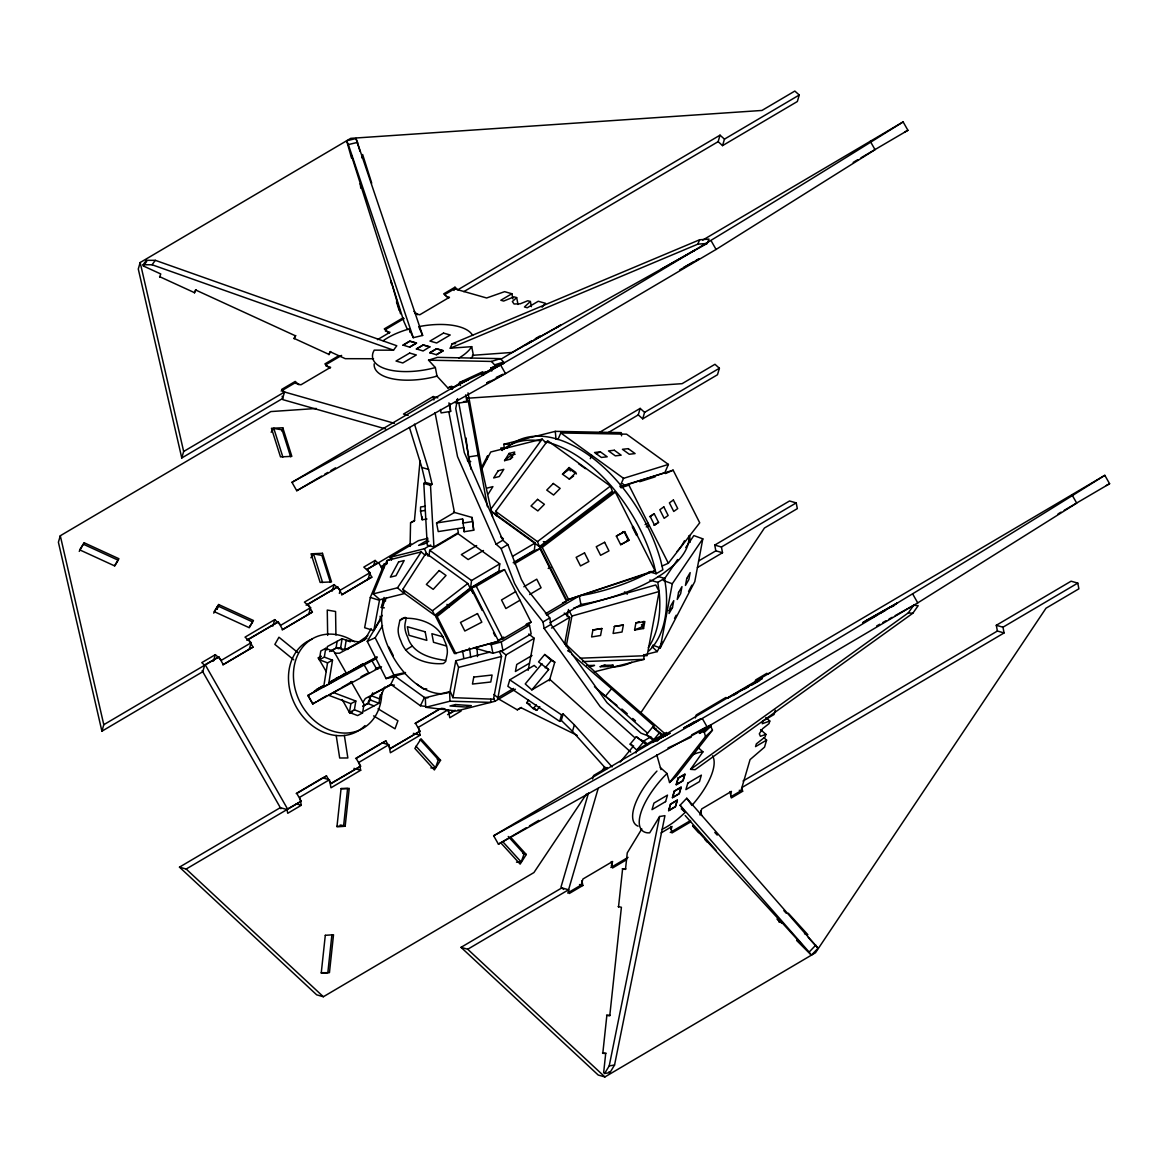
<?xml version="1.0" encoding="UTF-8"?>
<svg xmlns="http://www.w3.org/2000/svg" width="1168" height="1168" viewBox="0 0 1168 1168"><rect width="100%" height="100%" fill="white"/><g stroke="black" fill="none" stroke-linecap="round" stroke-linejoin="round"><path stroke-width="1.5" d="M426.948 519.015L422.188 519.745L420.524 511.161L420.582 506.985L425.342 506.24M422.188 519.745L422.232 516.971M440.424 409.472L441.095 412.917L450.614 411.428L450.001 403.821M464.178 531.717L462.572 518.942L436.555 522.987L438.219 531.586L464.251 527.542L464.178 531.717L473.697 530.228L472.091 517.468L453.549 512.183M454.775 402.493L457.447 403.267L466.966 401.777L467.039 397.602M473.697 530.228L472.091 517.468M410.07 546.405L410.567 522.782L414.64 520.373M420.086 460.528L414.406 520.928L410.567 522.782M331.902 934.823L327.828 972.681L321.288 972.71M337.012 826.316L343.553 826.287L347.626 788.429L341.085 788.458M345.173 826.243L349.247 788.371L341.027 788.911L336.953 826.783L345.173 826.243L341.83 825.294M618.514 906.981L622.573 869.109L625.873 868.904M428.977 556.099L429.707 550.274L457.944 533.615L499.773 563.867L498.867 571.152L470.616 587.811L471.536 580.525L499.773 563.867M493.407 512.708L535.221 542.959L534.316 550.245L513.19 562.713M327.551 662.855L323.711 686.799L328.661 684.156L332.5 660.212L327.551 662.855L319.375 659.745L320.777 650.985L325.726 648.328L333.902 651.437L346.808 674.053M319.375 659.745L324.324 657.102L325.726 648.328M326.836 650.036L327.39 646.532L342.093 638.692L350.269 641.801M336.004 648.342L337.129 641.334M342.224 650.138L340.691 647.452L342.093 638.692M349.451 712.451L350.853 703.691L355.817 701.048L354.4 709.808L349.451 712.451L357.627 715.561L362.591 712.918L363.993 704.158L351.086 681.557M364.241 711.122L378.943 703.267L380.345 694.507M528.17 670.315L529.498 663.176L515.409 671.483L516.723 664.504L532.039 655.467M383.367 568.991L384.374 563.648L370.314 597.447L364.635 627.727L373.789 630.589L382.155 615.361M373.789 630.589L379.469 600.308L370.314 597.447M386.535 564.451L387.207 560.888L391.908 558.114M384.36 607.827L381.323 607.491L384.053 597.476M487.012 459.214L487.684 455.71L480.939 468.631M490.137 652.036L455.783 660.767L450.089 691.047L452.907 697.661L493.524 699.209L501.539 656.445L499.437 651.496M452.907 697.661L458.586 667.366L455.783 660.767M493.874 694.493L497.933 697.705L505.948 654.941L534.199 638.283L528.783 634.005M529.527 663.161L530.841 656.168M567.166 616.646L568.509 609.521M564.626 644.108L569.648 617.376L564.232 613.098M566.217 646.342L571.911 616.047L569.181 610.82M592.921 629.975L591.607 636.954L600.556 635.509L601.87 628.515L592.921 629.975L601.87 628.515M614.412 626.486L613.098 633.465L622.048 632.005L623.362 625.026L614.412 626.486L623.362 625.026M635.888 622.997L644.853 621.537L643.539 628.515L634.589 629.975L635.888 622.997L639.086 621.653M643.539 621.405L642.561 626.632L634.589 629.975M573.736 608.046L655.759 584.978L659.161 591.504L647.13 655.642L580.175 658.197M652.81 645.189L660.27 647.904L672.301 583.752L702.815 538.842L693.865 535.586L685.733 547.573M672.461 607.637L673.775 600.659L670.359 606.499L669.045 613.477L672.461 607.637L668.855 610.587M702.815 538.842L694.785 581.606L660.27 647.904M530.812 656.182L534.199 638.283M604.615 1073.48L609.214 1065.902L659.613 816.505L664.942 815.658L614.543 1065.055L609.93 1072.633L604.615 1073.48L603.652 1072.618L605.681 1053.682L602.484 1052.981M399.821 620.485L398.361 627.654A18.265 10.614 59.5 0 0 400.974 641.13C406.493 658.241 427.181 665.001 443.431 663.512L445.694 661.468L447.154 654.284A18.265 10.614 59.5 0 0 444.541 640.823C439.022 623.712 418.334 616.938 402.084 618.441L399.821 620.485L405.194 617.317M406.23 617.96L405.062 623.697A18.265 10.614 59.5 0 0 407.69 637.173C412.465 653.248 430.277 658.372 445.052 660.314M249.324 627.669L252.595 621.916L217.817 605.944L217.117 609.316L218.664 604.528L253.441 620.5L248.959 627.581L214.167 611.609L218.664 604.528M363.219 706.187L368.635 702.99L369.789 698.128L372.139 694.522L391.192 684.346M316.353 408.479L270.859 411.574L60.298 535.747L58.4 542.229L101.908 731.197L202.75 671.717L204.648 665.234L201.772 662.65L215.335 654.664L221.511 660.212L251.208 642.692L245.032 637.144L274.728 619.639L280.904 625.187L310.6 607.667L304.425 602.133L334.121 584.613L340.297 590.161L339.348 593.402M722.554 145.62L724.452 139.138L720.043 135.167L718.145 141.649L722.554 145.62L797.35 101.514L799.248 95.017L794.839 91.06L761.959 110.449L350.736 138.35L140.175 262.523L138.277 269.005L181.77 457.973L282.627 398.492L284.525 392.01L281.649 389.426L295.212 381.44L298.92 384.768M101.908 731.197L103.791 724.7L60.298 535.747M181.77 457.973L183.668 451.476L140.175 262.523M213.437 661.146L215.335 654.664M281.838 431.007L282.787 427.765L271.443 428.276L280.495 456.892L291.839 456.367L282.787 427.765M361.7 157.782L362.649 154.526L371.716 183.142M222.752 664.855L249.31 649.189L251.208 642.692M272.83 626.121L274.728 619.639M310.6 607.667L308.702 614.164L282.13 629.829M332.223 591.096L334.121 584.613M377.979 563.02L375.103 560.436L363.817 567.108L369.993 572.656L368.095 579.138L341.523 594.804M366.621 569.473L373.687 565.312L375.103 560.436M454.031 290.452L454.98 287.211L457.856 289.781L720.043 135.167M536.448 667.454L534.199 665.424L509.774 679.834L507.876 686.317L559.647 721.357L561.282 720.393L563.18 713.911L574.364 724.846L612.076 766.894M549.325 680.842L554.771 662.198L544.697 654.489L538.55 661.906L548.639 669.614L531.863 689.879L525.235 683.937L542.01 663.672M638.268 414.888L640.166 408.391L644.59 412.362L642.692 418.845L638.268 414.888L608.44 432.481M559.647 721.357L561.545 714.874L563.18 713.911M606.528 769.318L572.466 731.343L574.364 724.846M588.511 792.926L560.99 887.067L563.633 889.447M592.585 778.968L593.607 775.494L607.156 767.493M467.375 398.244L682.097 383.673L714.962 364.285L719.386 368.256L717.488 374.738L642.692 418.845M568.13 891.272L598.191 788.415M635.976 752.98L636.852 749.987L666.548 732.467M611.302 866.014L612.616 861.502L582.92 879.022L581.168 885.023L567.619 893.009M665.585 801.642L667.497 795.116L653.934 803.102L652.021 809.643L665.599 801.598M695.369 717.955L696.245 714.962L725.941 697.442M671.133 829.484L672.009 826.477L661.073 832.93M699.953 814.972L701.72 808.913L731.416 791.408L730.54 794.43M754.762 682.959L755.638 679.937L766.938 673.264M760.602 729.606L765.901 734.365L765.157 736.906L756.353 743.885L755.55 746.615L766.588 740.118L763.945 737.738M765.814 717.488L769.785 721.05L769.04 723.605L762.66 728.657L759.302 733.796L760.426 736.293L765.901 734.365M766.588 740.118L764.529 747.155L750.06 759.609L740.95 790.794L731.066 796.62M775.318 710.246L774.077 714.48L763.04 720.977L762.251 723.722L769.785 721.05M159.695 277.02L160.761 273.969L143.357 265.983L143.124 264.742L146.394 260.318L155.329 260.333L396.799 345.757L393.514 350.181L374.213 350.152L373.132 352.4A51.45 21.827 -11 0 0 430.875 368.708L435.357 367.57L437.022 376.154L432.554 377.293A51.45 21.827 -11 0 1 374.169 363.861M194.487 292.993L195.538 289.941L295.256 335.727L294.19 338.764M328.982 354.736L330.048 351.699L345.261 358.678L373.541 358.737M457.608 398.609L455.739 408.537L464.309 452.6L502.853 540.2L507.905 544.58L521.351 579.489L526.403 588.336L549.778 617.96L550.916 624.427L606.995 702.669L640.969 733.154L650.664 736.906L654.649 740.497M430.831 767.916L435.518 767.683L438.423 759.653L420.13 739.519M516.504 862.188L521.191 861.969L524.096 853.939L508.241 836.478M373.234 593.884L397.5 587.811L404.23 593.607L379.965 599.695L373.234 593.884L386.973 560.465L421.254 551.88L425.283 555.355M471.259 358.153L473.39 355.262L471.711 346.662L450.235 348.21L452.074 343.845L699.676 239.761L709.02 239.09L707.18 243.455L512.241 352.429L472.398 355.32M450.235 348.21L697.836 244.141L699.676 239.761M372.738 692.828L371.468 695.778L379.644 698.887L384.71 687.091M557.91 439.577L560.801 432.948L626.574 434.175L668.403 464.426L664.796 472.719L619.931 486.618L623.537 478.34L668.403 464.426M590.307 458.659L591.753 455.345M381.323 607.491L382.739 604.469M405.296 673.308L394.784 676.024L390.798 684.331L420.422 705.764L425.678 706.406M420.422 705.764L424.407 697.457L427.897 697.88M481.654 469.39L490.735 451.987L542.142 439.095L546.011 442.876M643.685 655L657.219 651.613L662.168 642.123M674.535 618.398L676.184 615.229M688.565 591.504L691.865 585.183M79.234 551.384L83.322 544.186L118.099 560.158L114.829 565.925M213.729 613.142L217.817 605.944M371.19 628.603L364.912 639.626L339.508 653.204L335.099 653.204M395.952 676.418L386.068 678.608L367.248 641.349L379.279 621.624M367.248 641.349L375.162 637.786L382.549 625.654M641.831 828.9L627.26 852.859L625.479 869.43L622.281 868.715M659.613 816.505L649.671 832.857L647.393 832.828A51.45 20.046 -48.1 0 1 663.57 777.027L667.016 773.523L660.387 767.58M504.561 460.645L509.102 453.447L514.694 452.045L510.153 459.243L504.561 460.645L510.956 455.257L515.161 454.206M488.37 493.816L492.911 486.618L487.319 488.02M196.136 289.766L194.341 292.599L159.549 276.626M295.84 335.537L294.044 338.37L328.836 354.342L330.632 351.51M440.57 760.266L434.379 769.96L414.874 748.44L421.049 738.789L440.57 760.266L437.226 759.317M510.431 837.033L526.286 854.494L520.14 864.116L500.619 842.624M402.799 589.344L425.984 553.252L467.813 583.504L470.164 588.073L434.773 615.332L405.15 593.913L402.799 589.344L432.408 610.776L434.773 615.332M363.014 702.129L365.365 698.508L390.769 684.944L394.375 685.149M397.5 587.811L421.254 551.88M586.497 793.977L533.922 872.569L323.361 996.742L316.674 994.829L179.478 867.138L280.32 807.657L287.007 809.57L287.737 813.293L301.286 805.292L299.723 797.277L329.42 779.757L330.982 787.787L360.678 770.267L359.116 762.251L388.813 744.731L390.375 752.761L420.071 735.241L418.509 727.226L448.205 709.721L449.768 717.736L461.068 711.064L457.725 710.115M601.666 771.318L604.703 766.777M641.101 712.378L764.456 528.009L797.321 508.62L796.211 502.897L789.524 500.984L714.728 545.091L715.838 550.829L722.525 552.727L721.415 547.004L714.728 545.091M664.373 579.007L677.601 559.545M271.151 432.248L273.808 428.437L282.101 429.853L290.628 456.776M310.922 557.764L313.564 553.953L321.857 555.384L330.383 582.306M895.199 615.609L913.668 605.301L918.194 605.652L912.807 613.258L695.091 769.697L690.551 769.362L702.932 751.856L697.632 747.097M690.551 769.362L908.281 612.908L913.668 605.301M542.142 439.095L490.356 509.832L496.794 516.125M471.711 346.662L469.58 349.553A51.45 21.827 -11 0 1 458.849 358.109M495.655 511.38L547.661 440.701L610.397 486.092L612.339 491.1L539.426 546.639L497.597 516.387L495.655 511.38L537.484 541.631L539.426 546.639M143.357 265.983L146.642 261.559L146.394 260.318M143.124 264.742L152.059 264.756L155.329 260.333M662.212 565.954L668.344 563.253L699.72 522.797L673.148 470.178L628.486 484.326L620.821 487.698L629.421 484.983M667.016 773.523L669.556 782.516L705.501 736.541L712.436 730.161L710.305 725.138L703.355 731.518L699.311 733.402L708.947 725.766M712.436 730.161L676.491 776.136L669.556 782.516M545.179 667.848L551.311 660.431L554.771 662.198M539.791 706.655L536.725 710.363L533.265 708.611L526.651 702.654L528.695 700.187M533.265 708.611L536.331 704.903M647.539 733.197L605.418 696.172L611.565 688.755L571.794 654.343M642.926 742.644L636.794 750.06L630.165 744.118L636.297 736.701L646.386 744.41L636.297 736.701M620.208 762.091L633.625 745.885M611.565 688.755L653.671 725.781L646.532 734.468L653.16 740.41L659.292 732.993L662.738 734.76L652.664 727.051L663.205 736.512M542.04 307.228L545.544 303.33L538.287 301.256L527.25 307.768L524.432 306.965L530.389 301.505L531.382 306.673M662.256 829.251A51.45 20.046 -48.1 0 0 680.696 816.549L685.236 812.373L680.068 805.219L686.74 798.255L818.053 948.226L811.38 955.19L796.605 940.415M811.38 955.19L809.132 952.081L815.804 945.116M562.494 474.179L569.05 467.55L575.882 472.5L569.327 479.128L562.494 474.179L569.619 468.996L576.437 473.945M656.956 741.286L660.416 738.088L666.899 735.081M689.427 725.693L698.216 720.568M705.501 736.541L704.319 732.38L711.268 726M518.008 304.483L516.665 297.606L512.358 301.563L514.037 304.001L520.227 303.797L527.761 300.76L530.389 301.505M510.153 459.243L512.723 457.097M435.591 616.31L470.485 588.438L472.047 588.628L498.619 641.247L454.41 653.569L435.591 616.31L437.139 616.5L472.047 588.628M432.408 610.776L467.813 583.504M537.484 541.631L610.397 486.092M540.127 547.485L613.229 492.181L615.346 492.078L655.204 570.991L566.699 600.089L540.127 547.485L542.229 547.383L615.346 492.078M569.327 479.128L573.59 476.018M654.226 513.759L650.24 516.621L654.576 525.22L658.562 522.344L654.226 513.759L649.583 516.636M367.862 635.626L358.941 641.918L346.181 640.239L344.779 648.999L347.962 649.423M525.585 344.969L560.538 325.127L556.406 327.741M660.971 269.297L694.376 250.332M691.806 252.054L694.551 250.332M699.34 258.727L679.645 269.925M870.262 141.299L875.051 149.679L716.072 249.441L505.51 373.614L296.745 490.721L291.956 482.326C499.612 368.927 702.654 247.426 903.127 121.91L907.916 130.305L860.991 157.797M1071.932 494.721L1076.721 503.116L917.756 602.878L707.195 727.051L498.429 844.157L493.641 835.762C701.296 722.364 904.324 600.863 1104.811 475.332L1109.6 483.727L1064.223 510.314M653.919 525.235L658.562 522.344M307.914 695.486L373.614 659.905L371.979 660.869L376.782 669.264L378.417 668.3L312.717 703.881L307.914 695.486L323.536 686.273L314.601 690.872M338.968 355.627L324.894 363.92L329.843 368.358M403.048 317.842L384.287 328.894L389.236 333.333M454.98 287.211L443.679 293.869L448.629 298.307M281.181 391.046L294.73 383.06L300.921 384.812L330.617 367.307L325.974 365.993M325.989 364.62L341.625 355.408M385.382 329.595L404.143 318.543M444.628 294.657L454.513 288.832L486.647 297.986L504.605 291.664L511.876 293.737L512.869 298.891M183.668 451.476L284.525 392.01M377.498 339.654L390.01 332.281L385.367 330.967M463.798 291.65L718.145 141.649M724.452 139.138L799.248 95.017M403.048 345.261L409.822 341.26L416.509 343.173L409.734 347.173L403.004 345.071L409.778 341.071L416.465 342.969L409.691 346.969M409.647 353.072L396.04 361.043L402.785 362.971L416.334 354.97L409.603 353.057M416.421 349.071L423.196 345.071L429.882 346.984M511.876 293.737L500.838 300.249L503.656 301.052L514.051 296.862L516.665 297.606M429.78 352.882L436.569 348.882L443.256 350.794L436.467 354.78L429.751 352.678L436.525 348.692L443.212 350.59L436.438 354.59M437.854 397.865L433.226 396.536L403.529 414.056L408.158 415.37M532.053 340.603L500.722 359.335M535.178 338.764L539.864 335.99M291.956 482.326L461.652 382.374M702.727 240.082L903.127 121.91M296.745 490.721L321.58 476.077M324.675 474.252L327.785 472.427M330.88 470.587L335.537 467.842M853.195 162.396L857.867 159.636M457.798 529.688L458.367 532.608L433.927 547.018L427.24 545.106L423.809 483.391L425.444 482.428L432.131 484.326L428.554 469.405L414.479 424.13M423.809 483.391L430.496 485.289L432.131 484.326M436.555 522.987L454.44 512.445L435.036 412.611M204.867 664.855L218.869 656.883L223.292 664.65L252.989 647.13L248.565 639.378L278.261 621.858L282.685 629.625L312.382 612.105L307.958 604.352L337.654 586.832L342.122 594.673L371.818 577.153L367.351 569.327L410.946 543.573M246.74 640.181L278.261 621.858M306.118 605.155L337.654 586.832M103.791 724.7L204.648 665.234M218.869 656.883L205.305 664.884L287.678 809.205L301.227 801.219L296.803 793.452L326.5 775.946L330.924 783.699L360.62 766.193L356.196 758.426L385.893 740.921L390.316 748.673L420.013 731.168L415.545 723.342L440.555 708.582M599.345 432.467L640.166 408.391M391.47 560.217L390.141 557.311L418.378 540.667L427.926 538.273M340.297 590.161L369.993 572.656M380.797 566.728L387.075 563.02M427.984 539.85L418.597 545.398L424.188 543.996L428.787 541.28M644.59 412.362L719.386 368.256M390.141 557.311L424.407 548.726L430.685 545.018M476.646 545.558L461.331 554.596L468.164 559.545L483.479 550.508M448.965 412.538L457.52 456.6L496.079 544.2L502.853 540.2M496.079 544.2L501.116 548.566L507.905 544.58M326.237 671.6L318.28 657.934L320.996 656.343M331.581 650.766L337.012 647.568L341.874 649.204L346.283 649.204L366.927 638.181M512.591 556.318L535.221 542.959M482.209 610.499L470.938 588.176L499.174 571.517L504.532 569.619L531.104 622.237L502.853 638.881L497.51 640.794L503.788 637.086M515 562.188L534.623 550.624L539.981 548.712L566.553 601.33L545.427 613.784M470.938 588.176L476.281 586.278L504.532 569.619M514.329 563.837L539.981 548.712M322.266 686.2L316.835 689.397L322.777 686.215M314.061 691.587L318.587 688.916M329.58 682.448L333.639 680.039L329.931 682.024M331.697 681.455L337.245 678.199M342.093 675.688L331.391 682.185L362.255 664.271M328.661 684.156L336.384 679.601M351.48 670.899L363.496 663.614M312.717 703.881L316.28 701.778M317.784 700.888L326.821 695.559M350.853 703.691L328.5 695.194L339.625 688.901M341.144 687.923L351.918 681.572M405.559 650.036L412.275 646.079M515.628 591.636L501.525 599.958L505.861 608.543L519.964 600.235M523.848 586.789L536.754 579.182L541.091 587.767L529.63 594.527M352.619 711.765L349.918 713.356L342.195 699.574M487.742 643.699L491.217 644.678L501.247 641.947L529.484 625.289L531.163 633.888L502.912 650.547L492.896 653.277L475.522 648.328M546.595 615.2L579.255 595.943L589.402 594.001A115.457 48.983 -11 0 0 651.087 571.356M634.195 737.139L600.221 706.669L544.142 628.413L543.003 621.96L549.778 617.96M549.821 622.88L580.934 604.542L591.066 602.586A115.457 48.983 -11 0 0 663.862 572.962L672.096 566.568A115.457 48.983 -11 0 0 688.799 540.288L688.667 535.995M544.142 628.413L550.916 624.427M551.53 628.063L569.648 617.376M649.087 571.751L656.109 573.751L662.884 569.75L660.738 560.684A124.567 72.358 59.5 0 0 589.971 456.002A124.567 72.358 59.5 0 0 506.562 448.308M296.176 793.525L322.733 777.859L329.42 779.757M355.568 758.499L380.564 743.753M414.947 723.474L439.956 708.728M649.802 580.073L657.803 582.35L664.577 578.35L666.008 588.395A124.567 72.358 59.5 0 1 648.985 650.824M721.415 547.004L796.211 502.897M698.581 561.005L715.838 550.829M287.24 809.19L301.227 801.219M330.661 783.582L360.62 766.193M390.054 748.557L420.013 731.168M447.578 714.641L454.644 710.48M179.478 867.138L186.165 869.036L287.007 809.57M455.359 710.319L449.709 713.663L447.928 710.524M697.413 567.546L722.525 552.727M497.933 697.705L513.613 688.448M425.707 707.297L449.987 701.209L449.592 691.66L425.327 697.749L425.707 707.297L456.63 710.991L494.998 701.267L515.395 689.237M531.863 689.879L549.748 679.382M497.539 698.333L517.307 709.837L521.381 707.428M640.706 740.176L643.875 740.906L650.664 736.906M493.641 835.762L1104.811 475.332M498.429 844.157L526.359 827.689M529.469 825.849L538.769 820.359M1057.989 513.978L1061.113 512.153M996.289 625.303L1002.976 627.201L1004.086 632.939L997.399 631.027L996.289 625.303L1071.085 581.197L1077.772 583.095L1078.882 588.818L1046.002 608.207L815.468 952.767L604.907 1076.94L598.22 1075.042L461.024 947.336L561.881 887.87L568.568 889.768L569.283 893.491L582.847 885.49L581.912 880.687M1002.976 627.201L1077.772 583.095M743.052 781.012L997.399 631.027M461.024 947.336L467.711 949.248L568.568 889.768M1004.086 632.939L741.899 787.553L742.614 791.276L731.314 797.934L730.073 791.524M610.864 867.503L628.063 857.37M670.257 832.477L690.58 820.505M626.603 859.692L612.543 867.985L611.287 861.575M690.682 821.892L671.936 832.959L670.68 826.55M517.307 709.837L520.972 707.677L577.138 735.358M460.367 383.454L450.673 389.061L468.47 379.702L459.491 382.505L460.469 385.571M490.297 369.745L481.975 374.534L499.787 365.19L490.794 367.993L491.772 371.059M489.538 381.337L486.779 382.929L494.867 379.177M496.254 378.374L503.189 374.388M706.246 727.007L691.69 734.862M616.354 536.097L624.121 531.688L628.457 540.288L620.69 544.682L616.354 536.097L624.734 531.659L629.07 540.258L620.69 544.682M683.733 267.341L692.989 262.172M696.07 260.449L699.165 258.727M732.993 695.559L737.621 692.974M743.797 689.529L748.411 686.945M751.506 685.222L759.215 680.915M871.445 618.193L876.073 615.609M880.701 613.025L885.315 610.441M891.491 606.995L894.571 605.272M876.686 625.946L879.781 624.223M882.862 622.5L885.943 620.777M889.023 619.055L892.118 617.332M904.616 132.072L907.916 130.305M373.687 565.312L378.636 562.655L382.184 568.86M366.854 579.795L371.818 577.153M307.432 614.762L312.382 612.105M249.28 649.116L252.989 647.13M329.551 651.554L337.012 647.568M318.28 657.934L321.273 656.343M338.209 648.766L340.691 647.452M335.464 678.696L339.173 676.71M342.312 675.046L345.261 673.469L338.501 677.528L348.414 672.242M334.019 679.834L336.997 678.243M353.335 669.6L377.103 656.912M329.347 682.711L341.625 676.228M346.516 673.542L376.811 657.365M361.014 676.754L367.351 673.367M375.278 669.133L380.023 666.592M368.285 701.486L370.767 700.158L378.943 703.267M362.664 706.173L368.635 702.99M382.17 742.906L385.893 740.921M322.777 777.932L326.5 775.946M1106.3 485.494L1109.6 483.727M767.829 674.067L769.975 672.914M371.979 660.869L376.724 658.416M376.782 669.264L381.513 666.811M436.423 375.512L447.84 387.907L451.388 386.258L452.366 389.324M459.491 382.505L482.705 371.745L483.683 374.811M490.794 367.993L503.831 363.306L503.583 362.065L500.43 358.634L437.518 357.364L428.539 360.167L435.357 367.57M458.002 384.549L485.494 371.818M491.684 368.942L503.831 363.306M496.239 377.395L502.722 374.388M667.994 747.914L691.208 737.154M386.068 678.608L393.966 675.046L405.515 672.505M596.264 453.68L600.367 451.841L607.199 456.79L601.389 457.447L594.556 452.512L600.367 451.841M665.483 473.551L673.148 470.178M645.086 524.607L648.152 523.264M646.254 526.914L649.32 525.571M387.951 685.864L391.207 684.652M601.432 666.125L604.455 664.986M548.201 568.436L550.8 567.517M562.538 602.761L566.553 601.33M527.089 623.654L531.104 622.237M566.699 600.089L651.364 571.678M639.728 481.712L655.175 476.821M428.539 360.167L491.451 361.438L500.43 358.634M491.451 361.438L494.604 364.869L503.583 362.065M447.84 387.907L452.337 386.506M461.229 651.569L469.755 649.058M473.171 648.065L498.619 641.247M571.911 616.047L659.161 591.504M351.553 158.118L346.633 140.759L356.006 138.525L422.641 335.45L413.282 337.683L409.194 328.938A51.45 21.827 -11 0 0 383.221 340.706M458.586 667.366L501.539 656.445M504.313 449.023L503.875 444.234L529.235 437.883M530.739 437.504L555.282 431.357L621.274 432.627L621.566 435.825M588.949 666.826L594.541 665.41L586.716 665.512M594.351 671.819L644.079 659.365L643.626 654.576M346.633 140.759L348.341 144.569L357.715 142.35M609.214 1065.902L614.543 1065.055M463.477 401.704L468.237 400.974L487.45 506.693M458.717 402.449L468.806 456.892L478.325 455.403M420.524 511.161L425.283 510.416M462.513 523.118L472.033 521.643M697.836 244.141L707.18 243.455M452.074 343.845L455.637 343.582M610.149 1015.284L606.849 1015.503L602.79 1053.375L606.075 1053.156M622.617 531.761L624.734 531.659M626.953 540.361L629.07 540.258M653.087 571.094L655.204 570.991M504.43 447.811L500.824 447.957L502.182 450.571M503.875 444.234L509.292 444.044M582.628 661.599L644.079 659.365M426.743 688.901L423.561 688.974L416.728 684.039M702.932 751.856L702.859 751.856A51.45 20.046 -48.1 0 0 691.149 755.477M449.987 701.209L490.91 702.391L490.779 699.209M908.281 612.908L912.807 613.258M382.637 600.498L385.659 600.834M441.416 708.319L444.906 708.757M618.208 906.587L621.405 907.288L609.754 1015.81L606.557 1015.109M446.337 296.38L449.446 297.271L419.75 314.791L415.078 313.447M282.919 391.543L394.419 423.312M385.63 428.919L282.846 399.646L282.174 396.215M467.419 460.601L470.762 461.55M409.428 427.444L421.867 467.492L428.554 469.405M543.339 541.616L546.814 542.609M658.183 576.525L664.577 578.35M526.14 624.34L529.484 625.289M443.212 636.94L431.868 633.698L433.532 642.298L446.512 645.992M739.271 790.327L742.614 791.276M413.384 733.343L420.071 735.241M382.126 742.833L388.813 744.731M353.992 768.369L360.678 770.267M778.822 921.888L782.166 922.837L801.686 944.328M522.943 853.531L526.286 854.494M804.504 933.743L807.847 934.692L788.312 913.215M296.278 803.861L301.286 805.292M579.503 884.541L582.847 885.49M152.059 264.756L393.514 350.181M663.351 580.496L672.301 583.752M324.324 657.102L332.5 660.212M367.453 703.428L373.994 705.925M333.449 692.551L355.817 701.048M354.4 709.808L362.591 712.918M340.18 824.988L343.553 826.287M567.677 650.795L571.137 652.547L568.48 650.167M656.109 728.817L654.387 727.941L653.671 725.781M526.651 702.654L530.097 704.421M630.165 744.118L632.472 745.286M378.023 708.772L397.923 720.773L395.018 728.803L373.585 715.882M509.774 679.834L561.545 714.874M560.801 432.948L623.537 478.34M578.583 463.711L585.416 468.645M500.663 536.784L503.393 538.755M429.707 550.274L471.536 580.525M394.784 676.024L424.407 697.457M616.938 705.428L600.191 692.04M624.486 591.913L627.318 594.162M500.546 650.649L505.948 654.941M692.639 825.659L782.093 922.954L777.07 918.939L779.523 921.625M297.84 652.605L278.948 637.217L274.86 644.4L293.752 659.803M594.454 686.682L605.418 696.172M664.753 733.533L603.564 680.097L564.334 642.765M621.843 709.02L627.289 713.75M632.749 718.481L635.465 720.846M413.983 311.389L417.691 314.718M703.355 731.518L704.319 732.38M643.875 740.906L647.875 744.498M544.697 654.489L551.311 660.431M545.982 667.235L548.639 669.614M549.719 679.294L630.749 752.075M681.265 808.811L685.236 812.373M534.068 707.983L536.725 710.363M608.966 1071.771L609.93 1072.633M467.711 949.248L604.907 1076.94M186.165 869.036L323.361 996.742M509.102 453.447L511.672 455.958M652.065 646.576L657.219 651.613M561.282 720.393L572.466 731.343M466.996 399.69L468.237 400.974M714.801 832.419L717.24 835.105M783.859 910.617L786.312 913.303M808.285 937.495L818.053 948.226M692.609 825.995L698.712 832.711M704.815 839.427L707.253 842.113M415.998 746.206L435.518 767.683M502.882 841.821L521.191 861.969M715.94 850.158L685.163 815.512M680.068 805.219L809.132 952.081M622.705 483.625L624.836 486.297M543.003 621.96L519.629 592.337L514.577 583.489L501.116 548.566M686.74 798.255L691.894 805.394L694.128 802.869A51.45 20.046 -48.1 0 0 712.538 755.842M711.283 241.046L716.072 249.441M912.967 594.483L917.756 602.878M500.722 365.219L505.51 373.614M702.391 718.656L707.195 727.051M364.182 664.986L368.986 673.367M369.234 697.471L370.767 700.158M308.031 695.427L312.82 703.822M202.152 670.666L280.933 808.723M641.495 624.603L643.539 628.515M628.486 484.326L668.344 563.253M633.085 526.403L637.436 535.002M632.282 526.885L636.618 535.484M542.229 547.383L568.816 599.987M476.281 586.278L502.853 638.881M493.48 632.822L495.086 636.005M470.485 588.438L472.894 593.227M437.139 616.5L455.958 653.759M389.002 647.116L393.339 655.701M375.162 637.786L393.966 675.046M424.407 548.726L427.765 555.968M493.655 698.376L494.998 701.267M422.641 335.45L418.728 326.704L421.75 326.091A51.45 21.827 -11 0 1 472.646 335.435M407.428 329.493L403.924 321.58L360.226 183.668L360.795 188.252M569.05 467.55L570.349 470.894M348.341 144.569L413.282 337.683M351.291 155.052L360.372 183.668M356.006 138.525L360.021 151.241M396.478 301.855L399.149 310.265M273.808 428.437L282.86 457.038M313.564 553.953L322.616 582.569M656.752 754.703L660.957 769.581M421.867 467.492L425.444 482.428M656.109 573.751L653.963 564.67A124.567 72.358 59.5 0 0 544.58 441.606M492.575 516.665L481.377 466.105L468.018 392.842M700.683 810.636L701.618 815.454M579.255 595.943L580.934 604.542M494.604 364.869L494.852 366.11M465.638 394.901L466.966 401.777M456.776 399.821L457.447 403.267M501.247 641.947L502.912 650.547M448.935 402.843L450.614 411.428M491.217 644.678L492.896 653.277M462.572 518.942L463.243 522.388M433.226 396.536L433.897 399.982M409.34 328.894L410.012 332.34M380.053 616.266L381.06 621.42M468.806 456.892L471.011 469.273M344.356 735.387L347.86 757.974L339.684 758.003L336.18 735.417M469.127 462.513L465.959 437.883M657.803 582.35L659.234 592.395A124.567 72.358 59.5 0 1 648.298 647.612M400.551 313.798L390.944 280.597L391.295 283.649M555.282 431.357L556.026 439.314M689.631 535.426L690.157 542.2M430.496 485.289L433.927 547.018M335.931 635.012L335.566 611.492L327.259 610.061L327.668 635.392M381.775 692.785A51.45 41.873 61.9 0 1 331.376 730.686A51.45 41.873 61.9 0 1 294.993 662.592A51.45 41.873 61.9 0 1 354.517 641.758M365 725.605A51.45 41.873 61.9 0 1 297.592 709.239A51.45 41.873 61.9 0 1 311.987 639.203M638.078 826.185A51.45 20.046 -48.1 0 1 656.942 771.084M684.419 540.784A115.457 48.983 -11 0 1 677.119 551.398M631.815 662.198A124.567 72.358 59.5 0 1 611.171 666.972M502.065 450.249A124.567 72.358 59.5 0 1 539.309 440.686M476.734 647.306A57.874 33.624 59.5 0 1 477.478 656.562M446.964 604.382A57.874 33.624 59.5 0 1 449.271 607.039M469.39 648.079A57.874 33.624 59.5 0 1 470.616 657.54M449.125 692.303A57.874 33.624 59.5 0 1 446.38 693.12M444.935 693.398A57.874 33.624 59.5 0 1 394.565 659.292A57.874 33.624 59.5 0 1 386.608 597.68M462.747 652.007A57.874 33.624 59.5 0 1 463.725 658.372M325.303 935.305L321.229 973.163L329.449 972.637L333.522 934.765L325.303 935.305M473.77 677.075L472.456 684.054L490.764 682.01L492.078 675.031L473.77 677.075M678.55 592.483L677.236 599.461L680.652 593.621L681.966 586.643L678.55 592.483M686.755 578.467L685.441 585.445L688.857 579.605L690.157 572.627L686.755 578.467M670.476 804.095L668.578 810.577L675.352 806.577L677.396 800.226L670.622 804.226L668.724 810.723L675.498 806.723L677.25 800.095L670.476 804.095M674.257 791.116L672.374 797.598L679.148 793.612L681.046 787.115L674.257 791.116M678.053 778.136L676.155 784.633L682.944 780.633L684.828 774.136L678.053 778.136M674.418 791.262L672.52 797.744L679.294 793.744L681.192 787.261L674.418 791.262M678.214 778.282L676.316 784.765L683.09 780.764L684.988 774.282L678.214 778.282M687.806 783.129L685.908 789.612L699.471 781.626L701.369 775.129L687.806 783.129M398.58 561.939L390.36 577.138L395.967 575.736L404.172 560.538L398.58 561.939M498.21 470.733L493.67 477.931L499.262 476.529L503.802 469.332L498.21 470.733M84.169 542.77L79.672 549.851L114.464 565.823L118.946 558.742L84.169 542.77M439.197 570.539L426.364 584.423L433.197 589.358L446.03 575.474L439.197 570.539M537.572 499.364L531.017 505.992L537.849 510.927L544.405 504.313L537.572 499.364M553.311 483.464L546.755 490.093L553.588 495.028L560.144 488.399L553.311 483.464M663.818 506.868L659.818 509.744L664.154 518.329L668.154 515.468L663.818 506.868M673.396 499.992L669.395 502.868L673.746 511.453L677.732 508.591L673.396 499.992M731.358 695.807L727.255 698.406L762.208 678.564L731.358 695.807M866.744 620.135L862.656 622.719L897.593 602.892L866.744 620.135M423.152 344.881L416.377 348.882L423.108 350.984L429.839 346.779L423.152 344.881M443.519 333.084L429.97 341.085L436.657 342.983L450.206 334.997L443.519 333.084M662.052 736.891L652.357 742.483L670.155 733.139L662.052 736.891M693.369 722.379L683.66 727.971L701.457 718.627L693.369 722.379M584.526 552.917L576.145 557.34L580.496 565.94L588.862 561.501L584.526 552.917M604.63 542.288L596.249 546.712L600.6 555.311L608.966 550.887L604.63 542.288M477.493 613.594L460.499 622.442L464.835 631.027L481.829 622.179L477.493 613.594M605.506 665.293L599.914 666.694L607.74 666.592L613.346 665.191L605.506 665.293M455.578 704.567L449.987 705.968L465.725 707.034L471.317 705.633L455.578 704.567M614.31 450.249L608.499 450.906L615.332 455.856L621.142 455.184L614.31 450.249M628.253 448.643L622.442 449.315L629.275 454.25L635.085 453.578L628.253 448.643M322.47 553.296L311.053 553.822L320.149 582.423L331.522 581.912L322.47 553.296M425.181 631.8L407.355 626.72L409.019 635.319L426.846 640.385L425.181 631.8"/></g></svg>
